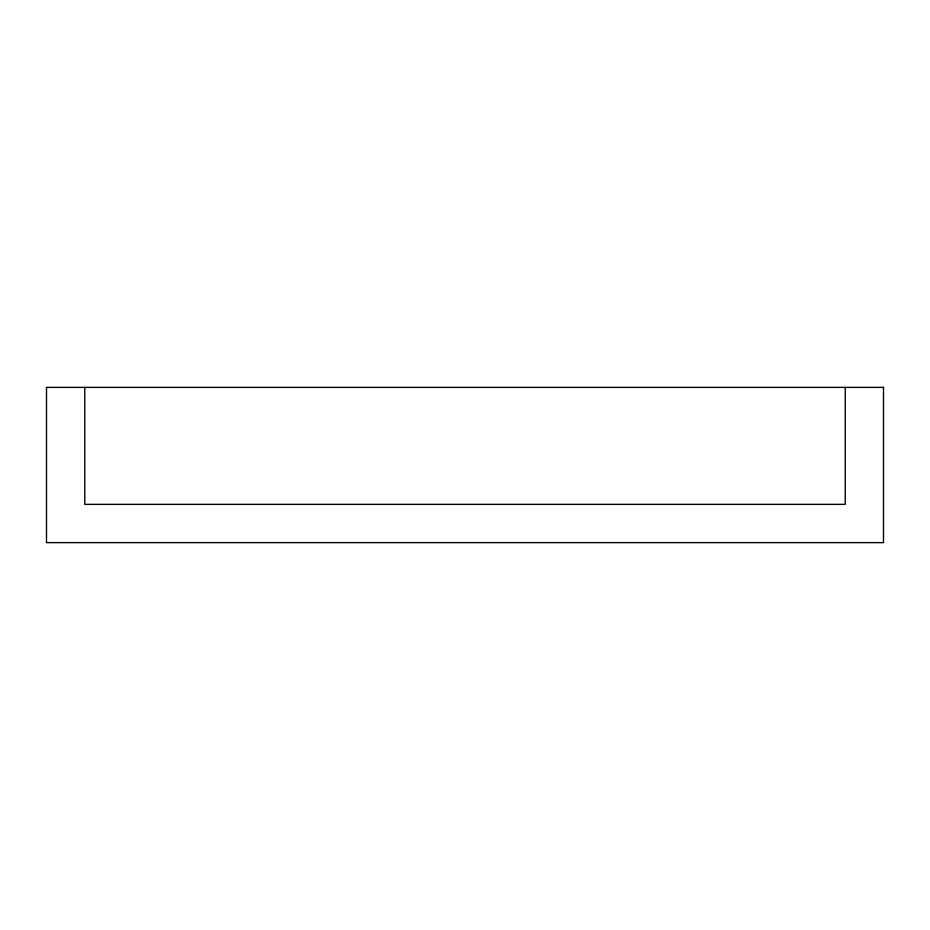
<?xml version="1.0" encoding="UTF-8"?>
<svg xmlns="http://www.w3.org/2000/svg" width="930" height="930" viewBox="0 0 930 930"><rect width="100%" height="100%" fill="white"/><g stroke="black" fill="none" stroke-linecap="round" stroke-linejoin="round"><path stroke-width="1.4" d="M845.231 387.368L845.231 504.362L84.77 504.362L84.77 387.368M883.5 387.368L46.5 387.368L46.5 542.632L883.5 542.632L883.5 387.368"/></g></svg>
